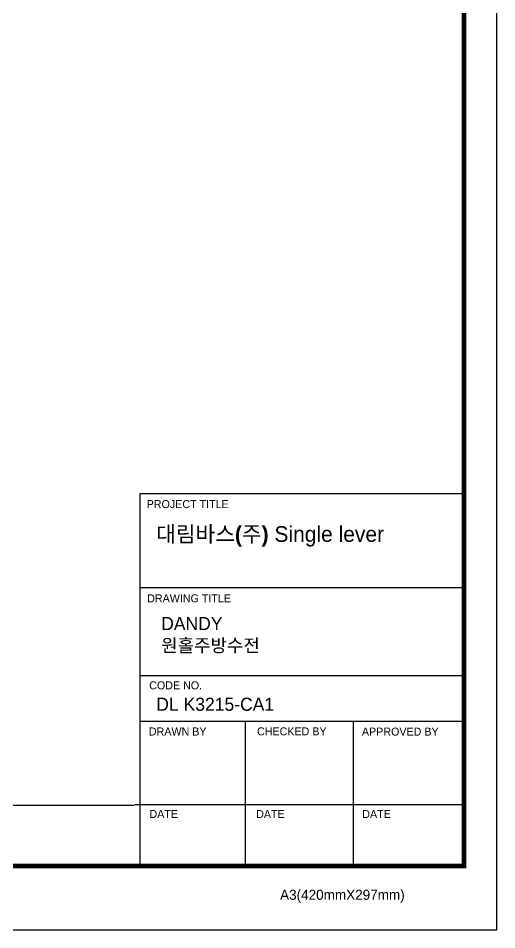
# Model space of a CAD drawing. Extents: x 0 to 1128, y 0 to 827.
# Drawn here: x 862 to 1128, y 0 to 507 of the extents above; entities that cross this region are included whole.
import ezdxf

# ---------------------------------------------------------------- set-up
doc = ezdxf.new("R2010")
doc.units = 0
doc.header["$LTSCALE"] = 10
doc.header["$MEASUREMENT"] = 0
doc.layers.get('0').update_dxf_attribs({"linetype": 'CONTINUOUS'})
doc.styles.add('Daelim Dimension', font='')
doc.styles.get('Daelim Dimension').set_extended_font_data('나눔고딕')

msp = doc.modelspace()

# ---------------------------------------------------------------- linework, layer by layer
at = {"color": 5, "ltscale": 40}
for p, q in [((1110.145072937012, 242.3638305664062), (929.8036994934082, 242.3638305664062)), ((1110.145072937012, 190.2373046875), (929.8036994934082, 190.2373046875)), ((1110.145072937012, 190.2373046875), (929.8036994934082, 190.2373046875)), ((1110.145072937012, 141.2018280029297), (929.8036994934082, 141.2018280029297)), ((1110.145072937012, 141.2018280029297), (929.8036994934082, 141.2018280029297)), ((1110.145072937012, 115.9113616943359), (929.8036994934082, 115.9113616943359)), ((1110.145072937012, 115.9113616943359), (929.8036994934082, 115.9113616943359)), ((988.3801460266113, 115.9113616943359), (988.3801460266113, 35.40325927734375)), ((1048.496555328369, 115.9113616943359), (1048.496555328369, 35.40325927734375)), ((1110.145072937012, 69.40492248535156), (926.9531517028809, 69.40492248535156)), ((1110.145072937012, 69.40492248535156), (931.208740234375, 69.40492248535156)), ((1110.145072937012, 35.40325927734375), (955.592041015625, 35.40325927734375))]:
    msp.add_line(p, q, dxfattribs=at)
at = {"color": 5, "ltscale": 0.5}
msp.add_line((929.8036994934082, 242.3638305664062), (929.8036994934082, 34.31240844726562), dxfattribs=at)
at = {"color": 5}
msp.add_line((18.14486312866211, 69.27593994140625), (926.736156463623, 69.27593994140625), dxfattribs=at)
at = {"ltscale": 0.5}
msp.add_lwpolyline([(0, 0), (1128.400001525879, 0), (1128.400001525879, 826.8000030517578), (0, 826.8000030517578)], close=True, dxfattribs=at)
at = {"color": 5, "linetype": 'ByBlock', "lineweight": 200, "const_width": 2.6}
msp.add_lwpolyline([(18.14486312866211, 35.40284729003906), (1110.144863128662, 35.40284729003906), (1110.144863128662, 807.6028442382812), (18.14486312866211, 807.6028442382812)], close=True, dxfattribs=at)

# ---------------------------------------------------------------- texts
at = {"color": 5, "ltscale": 40, "style": 'Daelim Dimension'}
for s, height, p in [('PROJECT TITLE', 4.452952864842011, (933.621467590332, 234.5144653320312)), ('DRAWING TITLE', 4.452952864842011, (933.9069633483887, 182.1055908203125)), ('CODE NO.', 4.452952864842011, (935.0236511230469, 133.7074890136719)), ('DRAWN BY', 4.452952864844154, (934.8490257263184, 108.0396118164062)), ('CHECKED BY', 4.452952864842011, (995.0133285522461, 108.1185913085938)), ('APPROVED BY', 4.452952864839869, (1053.363201141357, 107.9747467041016)), ('DATE', 4.452952864844154, (935.196834564209, 62.1444091796875)), ('DATE', 4.452952864844154, (994.5398063659668, 62.1444091796875)), ('DATE', 4.452952864844154, (1053.567966461182, 62.1444091796875)), ('A3(420mmX297mm)', 5.620110297958425, (1007.852306365967, 16.65562438964844))]:
    msp.add_text(s, height=height, dxfattribs=at).set_placement(p)
at = {"attachment_point": 1, "style": 'Daelim Dimension'}
for s, insert, char_height, width in [('{\\fPretendard Variable SemiBold|b0|i0|c129|p2;\\C7;대림바스(주)} Single lever', (938.918041229248, 224.4579772949219), 8.729068038406798, 140.2958754256165), (' DANDY\\P 원홀주방수전 ', (938.9950637817383, 173.9374694824219), 7.287147504000003, 122.6352410350454), ('DL K3215-CA1', (938.9950637817383, 129.0590209960938), 7.287147504000003, 122.6352410350454)]:
    msp.add_mtext(s, dxfattribs=dict(at, insert=insert, char_height=char_height, width=width))

doc.saveas('drawing.dxf')
